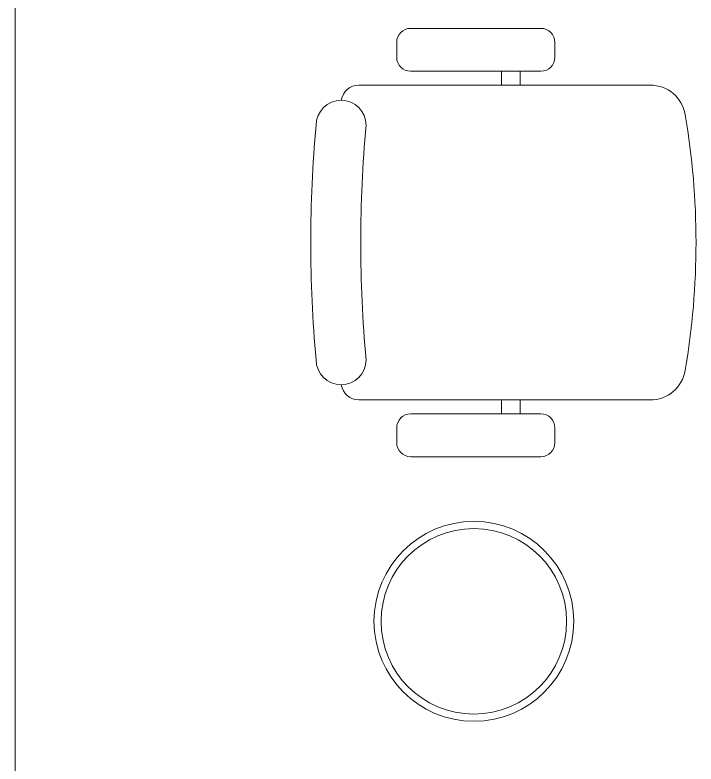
# Model space of a CAD drawing. Extents: x -234346 to 58427, y -132654 to -82394.
# Drawn here: x -33352 to -32398, y -107616 to -106566 of the extents above; entities that cross this region are included whole.
import ezdxf

# ---------------------------------------------------------------- set-up
doc = ezdxf.new("R2010")
doc.units = 0
doc.header["$LTSCALE"] = 8
doc.layers.get('0').update_dxf_attribs({"color": 9, "lineweight": 5})
for name, color, linetype, lineweight in [('72_EGR_EQP_TAG', 9, 'Continuous', 5), ('LOADING', 9, 'Continuous', 5), ('NEW Wall', 9, 'Continuous', 5), ('Walls', 9, 'Continuous', 5)]:
    doc.layers.add(name, color=color, linetype=linetype, lineweight=lineweight)

# ---------------------------------------------------------------- blocks, each defined once
blk = doc.blocks.new('*X17')
for p, q in [((5, 3), (5, 3)), ((5, 3), (5, 3)), ((5, 3), (5, 3)), ((5, 3), (5, 3)), ((5, 3), (5, 3)), ((5, 3), (5, 3)), ((5, 3), (5, 3)), ((5, 3), (5, 3)), ((5, 3), (5, 3)), ((5, 3), (5, 3)), ((5, 3), (5, 3)), ((5, 3), (5, 3)), ((5, 3), (5, 3)), ((5, 3), (5, 3)), ((5, 3), (5, 3)), ((5, 3), (5, 3)), ((5, 3), (5, 3)), ((5, 3), (5, 3)), ((5, 3), (5, 3)), ((5, 3), (5, 3)), ((5, 3), (5, 3)), ((5, 3), (5, 3)), ((5, 3), (5, 3)), ((5, 3), (5, 3)), ((5, 3), (5, 3)), ((5, 3), (5, 3)), ((5, 3), (5, 3)), ((5, 3), (5, 3)), ((5, 3), (5, 3)), ((5, 3), (5, 3)), ((5, 3), (5, 3)), ((5, 3), (5, 3)), ((5, 3), (5, 3)), ((5, 3), (5, 3)), ((5, 3), (5, 3)), ((5, 3), (5, 3)), ((5, 3), (5, 3)), ((5, 3), (5, 3)), ((5, 3), (5, 3)), ((5, 3), (5, 3)), ((5, 3), (5, 3)), ((5, 3), (5, 3)), ((5, 3), (5, 3)), ((5, 3), (5, 3)), ((5, 3), (5, 3)), ((5, 3), (5, 3)), ((5, 3), (5, 3)), ((5, 3), (5, 3)), ((5, 3), (5, 3)), ((5, 3), (5, 3)), ((5, 3), (5, 3)), ((5, 3), (5, 3)), ((5, 3), (5, 3)), ((5, 3), (5, 3)), ((5, 3), (5, 3)), ((5, 3), (5, 3)), ((5, 3), (5, 3)), ((5, 3), (5, 3)), ((5, 3), (5, 3)), ((5, 3), (5, 3)), ((5, 3), (5, 3)), ((5, 3), (5, 3)), ((5, 3), (5, 3)), ((5, 3), (5, 3)), ((5, 3), (5, 3)), ((5, 3), (5, 3)), ((6, 3), (5, 3)), ((5, 3), (5, 3)), ((6, 3), (5, 3)), ((5, 3), (5, 3)), ((6, 3), (5, 3)), ((5, 3), (5, 3)), ((6, 3), (5, 3)), ((5, 3), (5, 3)), ((5, 3), (5, 3)), ((5, 3), (5, 3)), ((5, 3), (5, 3)), ((5, 3), (5, 3)), ((5, 3), (5, 3)), ((5, 3), (5, 3)), ((5, 3), (5, 3)), ((5, 3), (5, 3)), ((5, 3), (5, 3)), ((5, 3), (5, 3)), ((5, 3), (5, 3)), ((5, 3), (5, 3)), ((5, 3), (5, 3)), ((5, 3), (5, 3)), ((5, 3), (5, 3)), ((5, 3), (5, 3)), ((5, 3), (5, 3)), ((5, 3), (5, 3)), ((5, 3), (5, 3)), ((5, 3), (5, 3)), ((5, 3), (5, 3)), ((5, 3), (5, 3)), ((6, 3), (6, 3)), ((6, 3), (6, 3)), ((6, 3), (6, 3)), ((6, 3), (6, 3)), ((6, 3), (6, 3)), ((6, 3), (6, 3)), ((6, 3), (6, 3)), ((6, 3), (6, 3)), ((6, 3), (6, 3)), ((6, 3), (6, 3)), ((6, 3), (6, 3)), ((6, 3), (6, 3)), ((6, 3), (6, 3)), ((6, 3), (6, 3)), ((6, 3), (6, 3)), ((6, 3), (6, 3)), ((6, 3), (6, 3)), ((6, 3), (6, 3)), ((6, 3), (6, 3)), ((6, 3), (6, 3)), ((6, 3), (6, 3)), ((6, 3), (6, 3)), ((6, 3), (6, 3)), ((6, 3), (6, 3)), ((6, 3), (6, 3)), ((6, 3), (6, 3)), ((6, 3), (6, 3)), ((6, 3), (6, 3)), ((6, 3), (6, 3)), ((6, 3), (6, 3)), ((6, 3), (6, 3)), ((6, 3), (6, 3)), ((6, 3), (6, 3)), ((6, 3), (6, 3)), ((6, 3), (6, 3)), ((6, 3), (6, 3)), ((6, 3), (6, 3)), ((6, 3), (6, 3)), ((6, 3), (6, 3)), ((6, 3), (6, 3)), ((6, 3), (6, 3)), ((6, 3), (6, 3)), ((6, 3), (6, 3)), ((6, 3), (6, 3)), ((6, 3), (6, 3)), ((6, 3), (6, 3)), ((6, 3), (6, 3)), ((6, 3), (6, 3)), ((6, 3), (6, 3)), ((6, 3), (6, 3)), ((6, 3), (6, 3)), ((6, 3), (6, 3)), ((6, 3), (6, 3)), ((6, 3), (6, 3)), ((6, 3), (6, 3)), ((6, 3), (6, 3)), ((6, 3), (6, 3)), ((6, 3), (6, 3)), ((6, 3), (6, 3)), ((6, 3), (6, 3)), ((6, 3), (6, 3)), ((6, 3), (6, 3)), ((6, 3), (6, 3)), ((6, 3), (6, 3)), ((6, 3), (6, 3)), ((6, 3), (6, 3)), ((6, 3), (6, 3)), ((6, 3), (6, 3)), ((6, 3), (6, 3)), ((6, 3), (6, 3)), ((6, 3), (6, 3)), ((6, 3), (6, 3)), ((6, 3), (6, 3)), ((6, 3), (6, 3)), ((6, 3), (6, 3)), ((6, 3), (6, 3)), ((6, 3), (6, 3)), ((6, 3), (6, 3)), ((6, 3), (6, 3)), ((6, 3), (6, 3)), ((6, 3), (6, 3)), ((6, 3), (6, 3)), ((6, 3), (6, 3)), ((6, 3), (6, 3)), ((6, 3), (6, 3)), ((6, 3), (6, 3)), ((6, 3), (6, 3)), ((6, 3), (6, 3)), ((6, 3), (6, 3)), ((6, 3), (6, 3)), ((6, 3), (6, 3)), ((6, 3), (6, 3)), ((6, 3), (6, 3)), ((6, 3), (6, 3)), ((6, 3), (6, 3)), ((6, 3), (6, 3)), ((6, 3), (6, 3)), ((6, 3), (6, 3)), ((6, 3), (6, 3)), ((6, 3), (6, 3)), ((6, 3), (6, 3)), ((6, 3), (6, 3)), ((6, 3), (6, 3)), ((6, 3), (6, 3)), ((6, 3), (6, 3)), ((6, 3), (6, 3)), ((6, 3), (6, 3)), ((6, 3), (6, 3)), ((6, 3), (6, 3)), ((6, 3), (6, 3)), ((6, 3), (6, 3)), ((6, 3), (6, 3)), ((6, 3), (6, 3)), ((6, 3), (6, 3)), ((6, 3), (6, 3)), ((6, 3), (6, 3)), ((6, 3), (6, 3)), ((6, 3), (6, 3)), ((6, 3), (6, 3)), ((6, 3), (6, 3)), ((6, 3), (6, 3)), ((6, 3), (6, 3)), ((6, 3), (6, 3)), ((6, 3), (6, 3)), ((6, 3), (6, 3)), ((6, 3), (6, 3)), ((6, 3), (6, 3)), ((6, 3), (6, 3)), ((6, 3), (6, 3)), ((6, 3), (6, 3)), ((6, 3), (6, 3)), ((6, 3), (6, 3)), ((6, 3), (6, 3)), ((6, 3), (6, 3)), ((6, 3), (6, 3)), ((6, 3), (6, 3)), ((6, 3), (6, 3)), ((6, 3), (6, 3)), ((6, 3), (6, 3)), ((6, 3), (6, 3)), ((6, 3), (6, 3)), ((6, 3), (6, 3)), ((6, 3), (6, 3)), ((6, 3), (6, 3)), ((6, 3), (6, 3)), ((6, 3), (6, 3)), ((6, 3), (6, 3)), ((6, 3), (6, 3)), ((6, 3), (6, 3)), ((6, 3), (6, 3)), ((6, 3), (6, 3)), ((6, 3), (6, 3)), ((6, 3), (6, 3)), ((6, 3), (6, 3)), ((6, 3), (6, 3)), ((6, 3), (6, 3)), ((6, 3), (6, 3)), ((6, 3), (6, 3)), ((6, 3), (6, 3)), ((6, 3), (6, 3)), ((6, 3), (6, 3)), ((6, 3), (6, 3)), ((6, 3), (6, 3)), ((6, 3), (6, 3)), ((6, 3), (6, 3)), ((6, 3), (6, 3)), ((6, 3), (6, 3)), ((6, 3), (6, 3)), ((6, 3), (6, 3)), ((6, 3), (6, 3)), ((6, 3), (6, 3)), ((6, 3), (6, 3)), ((6, 3), (6, 3)), ((6, 3), (6, 3)), ((6, 3), (6, 3)), ((6, 3), (6, 3)), ((6, 3), (6, 3)), ((6, 3), (6, 3)), ((6, 3), (6, 3)), ((6, 3), (6, 3)), ((6, 3), (6, 3)), ((6, 3), (6, 3)), ((6, 3), (6, 3)), ((6, 3), (6, 3)), ((6, 3), (6, 3)), ((6, 3), (6, 3)), ((6, 3), (6, 3)), ((6, 3), (6, 3)), ((6, 3), (6, 3)), ((6, 3), (6, 3)), ((6, 3), (6, 3)), ((6, 3), (6, 3)), ((6, 3), (6, 3)), ((6, 3), (6, 3)), ((6, 3), (6, 3)), ((6, 3), (6, 3)), ((6, 3), (6, 3)), ((6, 3), (6, 3)), ((6, 3), (6, 3)), ((6, 3), (6, 3)), ((6, 3), (6, 3)), ((6, 3), (6, 3)), ((6, 3), (6, 3)), ((6, 3), (6, 3)), ((6, 3), (5, 3)), ((6, 3), (5, 3)), ((6, 3), (5, 3)), ((6, 3), (5, 3)), ((6, 3), (5, 3)), ((6, 3), (6, 3)), ((6, 3), (6, 3)), ((6, 3), (6, 3)), ((6, 3), (6, 3)), ((6, 3), (6, 3)), ((6, 3), (6, 3)), ((6, 3), (6, 3)), ((6, 3), (6, 3)), ((6, 3), (6, 3)), ((6, 3), (6, 3)), ((6, 3), (6, 3)), ((6, 3), (6, 3)), ((6, 3), (6, 3)), ((6, 3), (6, 3)), ((6, 3), (6, 3)), ((6, 3), (6, 3)), ((6, 3), (6, 3)), ((6, 3), (6, 3)), ((6, 3), (6, 3)), ((6, 3), (6, 3)), ((6, 3), (6, 3)), ((6, 3), (6, 3)), ((6, 3), (6, 3)), ((6, 3), (6, 3)), ((6, 3), (6, 3)), ((6, 3), (6, 3)), ((6, 3), (6, 3)), ((6, 3), (6, 3)), ((6, 3), (6, 3)), ((6, 3), (6, 3)), ((6, 3), (6, 3)), ((6, 3), (6, 3)), ((6, 3), (6, 3)), ((6, 3), (6, 3)), ((6, 3), (6, 3)), ((6, 3), (6, 3)), ((6, 3), (6, 3)), ((6, 3), (6, 3)), ((6, 3), (6, 3)), ((6, 3), (6, 3)), ((6, 3), (6, 3)), ((6, 3), (6, 3)), ((6, 3), (6, 3)), ((6, 3), (6, 3)), ((6, 3), (6, 3)), ((6, 3), (6, 3)), ((6, 3), (6, 3)), ((6, 3), (6, 3)), ((6, 3), (6, 3)), ((6, 3), (6, 3)), ((6, 3), (6, 3)), ((6, 3), (6, 3)), ((6, 3), (6, 3)), ((6, 3), (6, 3)), ((6, 3), (6, 3)), ((6, 3), (6, 3)), ((6, 3), (6, 3)), ((6, 3), (6, 3)), ((6, 3), (6, 3)), ((6, 3), (6, 3)), ((6, 3), (6, 3)), ((6, 3), (6, 3)), ((6, 3), (6, 3)), ((6, 3), (6, 3)), ((6, 3), (6, 3)), ((6, 3), (6, 3)), ((6, 3), (6, 3)), ((6, 3), (6, 3)), ((6, 3), (6, 3)), ((6, 3), (6, 3)), ((6, 3), (6, 3)), ((6, 3), (6, 3)), ((6, 3), (6, 3)), ((6, 3), (6, 3)), ((6, 3), (6, 3)), ((6, 3), (6, 3)), ((6, 3), (6, 3)), ((6, 3), (6, 3)), ((6, 3), (6, 3)), ((6, 3), (6, 3)), ((6, 3), (6, 3)), ((6, 3), (6, 3)), ((6, 3), (6, 3)), ((6, 3), (6, 3)), ((6, 3), (6, 3)), ((6, 3), (6, 3)), ((6, 3), (6, 3)), ((6, 3), (6, 3)), ((6, 3), (6, 3)), ((6, 3), (6, 3)), ((6, 3), (6, 3)), ((6, 3), (6, 3)), ((6, 3), (6, 3)), ((6, 3), (6, 3)), ((6, 3), (6, 3)), ((6, 3), (6, 3)), ((6, 3), (6, 3)), ((6, 3), (6, 3)), ((6, 3), (6, 3)), ((6, 3), (6, 3)), ((6, 3), (6, 3)), ((6, 3), (6, 3)), ((6, 3), (6, 3)), ((6, 3), (6, 3)), ((6, 3), (6, 3)), ((6, 3), (6, 3)), ((6, 3), (6, 3)), ((6, 3), (6, 3)), ((6, 3), (6, 3)), ((6, 3), (6, 3)), ((6, 3), (6, 3)), ((6, 3), (6, 3)), ((6, 3), (6, 3)), ((6, 3), (6, 3)), ((6, 3), (6, 3)), ((6, 3), (6, 3)), ((6, 3), (6, 3)), ((6, 3), (6, 3)), ((6, 3), (6, 3)), ((6, 3), (6, 3)), ((6, 3), (6, 3)), ((6, 3), (6, 3)), ((6, 3), (6, 3)), ((6, 3), (6, 3)), ((6, 3), (6, 3)), ((6, 3), (6, 3)), ((6, 3), (6, 3)), ((6, 3), (6, 3)), ((6, 3), (6, 3)), ((6, 3), (6, 3)), ((6, 3), (6, 3)), ((6, 3), (6, 3)), ((6, 3), (6, 3)), ((6, 3), (6, 3)), ((6, 3), (6, 3)), ((6, 3), (6, 3)), ((6, 3), (6, 3)), ((6, 3), (6, 3)), ((6, 3), (6, 3)), ((6, 3), (6, 3)), ((6, 3), (6, 3)), ((6, 3), (6, 3)), ((6, 3), (6, 3)), ((6, 3), (6, 3)), ((6, 3), (6, 3)), ((6, 3), (6, 3)), ((6, 3), (6, 3)), ((6, 3), (6, 3)), ((6, 3), (6, 3)), ((6, 3), (6, 3)), ((6, 3), (6, 3)), ((6, 3), (6, 3)), ((6, 3), (6, 3)), ((6, 3), (6, 3)), ((6, 3), (6, 3)), ((6, 3), (6, 3)), ((6, 3), (6, 3)), ((6, 3), (6, 3)), ((6, 3), (6, 3)), ((6, 3), (6, 3)), ((6, 3), (6, 3)), ((6, 3), (6, 3)), ((6, 3), (6, 3)), ((6, 3), (6, 3)), ((6, 3), (6, 3)), ((6, 3), (6, 3)), ((6, 3), (6, 3)), ((6, 3), (6, 3)), ((6, 3), (6, 3)), ((6, 3), (6, 3)), ((6, 3), (6, 3)), ((6, 3), (6, 3)), ((6, 3), (6, 3)), ((6, 3), (6, 3)), ((6, 3), (6, 3)), ((6, 3), (6, 3)), ((6, 3), (6, 3)), ((6, 3), (6, 3)), ((6, 3), (6, 3)), ((6, 3), (6, 3)), ((6, 3), (6, 3)), ((6, 3), (6, 3)), ((6, 3), (6, 3)), ((6, 3), (6, 3)), ((6, 3), (6, 3)), ((6, 3), (6, 3)), ((6, 3), (6, 3)), ((6, 3), (6, 3)), ((6, 3), (6, 3)), ((6, 3), (6, 3)), ((6, 3), (6, 3)), ((6, 3), (6, 3)), ((6, 3), (6, 3)), ((6, 3), (6, 3)), ((6, 3), (6, 3)), ((6, 3), (6, 3)), ((6, 3), (6, 3)), ((6, 3), (6, 3)), ((6, 3), (6, 3)), ((6, 3), (6, 3)), ((6, 3), (6, 3)), ((6, 3), (6, 3)), ((6, 3), (6, 3)), ((6, 3), (6, 3)), ((6, 3), (6, 3)), ((6, 3), (6, 3)), ((6, 3), (6, 3)), ((6, 3), (6, 3)), ((6, 3), (6, 3)), ((6, 3), (6, 3)), ((6, 3), (6, 3)), ((6, 3), (6, 3)), ((6, 3), (6, 3)), ((6, 3), (6, 3)), ((6, 3), (6, 3)), ((6, 3), (6, 3)), ((6, 3), (6, 3)), ((6, 3), (6, 3)), ((6, 3), (6, 3)), ((6, 3), (6, 3)), ((6, 3), (6, 3)), ((6, 3), (6, 3)), ((6, 3), (6, 3)), ((6, 3), (6, 3)), ((6, 3), (6, 3)), ((6, 3), (6, 3)), ((6, 3), (6, 3)), ((6, 3), (6, 3)), ((6, 3), (6, 3)), ((6, 3), (6, 3)), ((6, 3), (6, 3)), ((6, 3), (6, 3)), ((6, 3), (6, 3)), ((6, 3), (6, 3)), ((6, 3), (6, 3)), ((6, 3), (6, 3)), ((6, 3), (6, 3)), ((6, 3), (6, 3)), ((6, 3), (6, 3)), ((6, 3), (6, 3)), ((6, 3), (6, 3)), ((6, 3), (6, 3)), ((6, 3), (6, 3)), ((6, 3), (6, 3)), ((6, 3), (6, 3)), ((6, 3), (6, 3)), ((6, 3), (6, 3)), ((6, 3), (6, 3)), ((6, 3), (6, 3)), ((6, 3), (6, 3)), ((6, 3), (6, 3)), ((6, 3), (6, 3)), ((6, 3), (6, 3)), ((6, 3), (6, 3)), ((6, 3), (6, 3)), ((6, 3), (6, 3)), ((6, 3), (6, 3)), ((6, 3), (6, 3)), ((6, 3), (6, 3)), ((6, 3), (6, 3)), ((6, 3), (6, 3)), ((6, 3), (6, 3)), ((6, 3), (6, 3)), ((6, 3), (6, 3)), ((6, 3), (6, 3)), ((6, 3), (6, 3)), ((6, 3), (6, 3)), ((6, 3), (6, 3)), ((6, 3), (6, 3)), ((6, 3), (6, 3)), ((6, 3), (6, 3)), ((6, 3), (6, 3)), ((6, 3), (6, 3)), ((6, 3), (6, 3)), ((6, 3), (6, 3)), ((6, 3), (6, 3)), ((6, 3), (6, 3)), ((6, 3), (6, 3)), ((6, 3), (6, 3)), ((6, 3), (6, 3)), ((6, 3), (6, 3)), ((6, 3), (6, 3)), ((6, 3), (6, 3)), ((6, 3), (6, 3)), ((6, 3), (6, 3)), ((6, 3), (6, 3)), ((6, 3), (6, 3)), ((6, 3), (6, 3)), ((6, 3), (6, 3)), ((6, 3), (6, 3)), ((6, 3), (6, 3)), ((6, 3), (6, 3)), ((6, 3), (6, 3)), ((6, 3), (6, 3)), ((6, 3), (6, 3)), ((6, 3), (6, 3)), ((6, 3), (6, 3)), ((6, 3), (6, 3)), ((6, 3), (6, 3)), ((6, 3), (6, 3)), ((6, 3), (6, 3)), ((6, 3), (6, 3)), ((6, 3), (6, 3)), ((6, 3), (6, 3)), ((6, 3), (6, 3)), ((6, 3), (6, 3)), ((6, 3), (6, 3)), ((6, 3), (6, 3)), ((6, 3), (6, 3)), ((6, 3), (6, 3)), ((6, 3), (6, 3)), ((6, 3), (6, 3)), ((6, 3), (6, 3)), ((6, 3), (6, 3)), ((6, 3), (6, 3)), ((6, 3), (6, 3)), ((6, 3), (6, 3))]:
    blk.add_line(p, q)
blk = doc.blocks.new('*X18')
for p, q in [((13, 1), (13, 1)), ((13, 1), (13, 1)), ((13, 1), (13, 1)), ((13, 1), (13, 1)), ((13, 1), (13, 1)), ((13, 1), (13, 1)), ((13, 1), (13, 1)), ((13, 1), (13, 1)), ((13, 1), (13, 1)), ((13, 1), (13, 1)), ((13, 1), (13, 1)), ((13, 1), (13, 1)), ((13, 1), (13, 1)), ((13, 1), (13, 1)), ((13, 1), (13, 1)), ((13, 1), (14, 1)), ((13, 1), (14, 1)), ((13, 1), (14, 1)), ((13, 1), (13, 1)), ((13, 1), (13, 1)), ((13, 1), (13, 1)), ((13, 1), (13, 1)), ((13, 1), (13, 1)), ((13, 1), (13, 1)), ((13, 1), (13, 1)), ((13, 1), (13, 1)), ((13, 1), (13, 1)), ((13, 1), (13, 1)), ((13, 1), (13, 1)), ((13, 1), (13, 1)), ((13, 1), (13, 1)), ((13, 1), (13, 1)), ((13, 1), (13, 1)), ((13, 1), (13, 1)), ((13, 1), (13, 1)), ((13, 1), (13, 1)), ((13, 1), (13, 1)), ((13, 1), (13, 1)), ((13, 1), (13, 1)), ((13, 1), (13, 1)), ((13, 1), (13, 1)), ((13, 1), (13, 1)), ((13, 1), (13, 1)), ((13, 1), (13, 1)), ((13, 1), (13, 1)), ((13, 1), (13, 1)), ((13, 1), (13, 1)), ((13, 1), (13, 1)), ((13, 1), (13, 1)), ((13, 1), (13, 1)), ((13, 1), (13, 1)), ((13, 1), (13, 1)), ((13, 1), (13, 1)), ((13, 1), (13, 1)), ((13, 1), (13, 1)), ((13, 1), (13, 1)), ((13, 1), (13, 1)), ((13, 1), (13, 1)), ((13, 1), (13, 1)), ((13, 1), (13, 1)), ((13, 1), (13, 1)), ((13, 1), (13, 1)), ((13, 1), (13, 1)), ((13, 1), (13, 1)), ((13, 1), (13, 1)), ((13, 1), (13, 1)), ((13, 1), (13, 1)), ((13, 1), (13, 1)), ((13, 1), (13, 1)), ((13, 1), (13, 1)), ((13, 1), (13, 1)), ((13, 1), (13, 1)), ((13, 1), (13, 1)), ((13, 1), (13, 1)), ((13, 1), (13, 1)), ((13, 1), (13, 1)), ((13, 1), (13, 1)), ((13, 1), (13, 1)), ((13, 1), (13, 1)), ((13, 1), (13, 1)), ((13, 1), (13, 1)), ((13, 1), (13, 1)), ((13, 1), (13, 1)), ((13, 1), (13, 1)), ((13, 1), (13, 1)), ((13, 1), (13, 1)), ((13, 1), (13, 1)), ((13, 1), (13, 1)), ((13, 1), (13, 1)), ((13, 1), (13, 1)), ((13, 1), (13, 1)), ((13, 1), (13, 1)), ((13, 1), (13, 1)), ((13, 1), (13, 1)), ((13, 1), (13, 1)), ((13, 1), (13, 1)), ((13, 1), (13, 1)), ((13, 1), (13, 1)), ((13, 1), (13, 1)), ((13, 1), (13, 1)), ((13, 1), (13, 1)), ((13, 1), (13, 1)), ((13, 1), (13, 1)), ((13, 1), (13, 1)), ((13, 1), (13, 1)), ((13, 1), (13, 1)), ((13, 1), (13, 1)), ((13, 1), (13, 1)), ((13, 1), (13, 1)), ((13, 1), (13, 1)), ((13, 1), (13, 1)), ((13, 1), (13, 1)), ((13, 1), (13, 1)), ((13, 1), (13, 1)), ((13, 1), (13, 1)), ((13, 1), (13, 1)), ((13, 1), (13, 1)), ((13, 1), (13, 1)), ((13, 1), (13, 1)), ((13, 1), (13, 1)), ((13, 1), (13, 1)), ((13, 1), (13, 1)), ((13, 1), (13, 1)), ((13, 1), (14, 1)), ((13, 0), (13, 0)), ((13, 0), (13, 0)), ((13, 0), (13, 0)), ((13, 0), (13, 0)), ((13, 0), (13, 0)), ((13, 0), (13, 0)), ((13, 0), (13, 0)), ((13, 0), (13, 0)), ((13, 0), (13, 0)), ((13, 0), (13, 0)), ((13, 0), (13, 0)), ((13, 0), (13, 0)), ((13, 0), (13, 0)), ((13, 0), (13, 0)), ((13, 0), (13, 0)), ((13, 0), (13, 0)), ((13, 0), (13, 0)), ((13, 0), (13, 0)), ((13, 0), (13, 0)), ((13, 0), (13, 0)), ((13, 0), (13, 0)), ((13, 0), (13, 0)), ((13, 0), (13, 0)), ((13, 0), (13, 0)), ((13, 0), (13, 0)), ((13, 0), (13, 0)), ((13, 0), (13, 0)), ((13, 0), (13, 0)), ((13, 0), (13, 0)), ((13, 0), (13, 0)), ((13, 0), (13, 0)), ((13, 0), (13, 0)), ((13, 0), (13, 0)), ((13, 0), (13, 0)), ((13, 0), (13, 0)), ((13, 0), (13, 0)), ((13, 0), (13, 0)), ((13, 0), (13, 0)), ((13, 0), (13, 0)), ((13, 0), (13, 0)), ((13, 0), (13, 0)), ((13, 0), (13, 0)), ((13, 0), (13, 0)), ((13, 0), (13, 0)), ((13, 0), (13, 0)), ((13, 0), (13, 0)), ((13, 0), (13, 0)), ((13, 0), (13, 0)), ((13, 0), (14, 0)), ((13, 0), (14, 0)), ((13, 0), (13, 0)), ((13, 0), (14, 0)), ((14, 1), (14, 1)), ((14, 1), (14, 1)), ((14, 1), (14, 1)), ((14, 1), (14, 1)), ((14, 1), (14, 1)), ((14, 1), (14, 1)), ((14, 1), (14, 1)), ((14, 1), (14, 1)), ((14, 1), (14, 1)), ((14, 1), (14, 1)), ((14, 1), (14, 1)), ((14, 1), (14, 1)), ((14, 1), (14, 1)), ((14, 1), (14, 1)), ((14, 1), (14, 1)), ((14, 1), (14, 1)), ((14, 1), (14, 1)), ((14, 1), (14, 1)), ((14, 1), (14, 1)), ((14, 1), (14, 1)), ((14, 1), (14, 1)), ((14, 1), (14, 1)), ((14, 1), (14, 1)), ((14, 1), (14, 1)), ((14, 1), (14, 1)), ((14, 1), (14, 1)), ((14, 1), (14, 1)), ((14, 1), (14, 1)), ((14, 1), (14, 1)), ((14, 1), (14, 1)), ((14, 1), (14, 1)), ((14, 1), (14, 1)), ((14, 1), (14, 1)), ((14, 1), (14, 1)), ((14, 1), (14, 1)), ((14, 1), (14, 1)), ((14, 1), (14, 1)), ((14, 1), (14, 1)), ((14, 1), (14, 1)), ((14, 1), (14, 1)), ((14, 1), (14, 1)), ((14, 1), (14, 1)), ((14, 1), (14, 1)), ((14, 1), (14, 1)), ((14, 1), (14, 1)), ((14, 1), (14, 1)), ((14, 1), (14, 1)), ((14, 1), (14, 1)), ((14, 1), (14, 1)), ((14, 1), (14, 1)), ((14, 1), (14, 1)), ((14, 1), (14, 1)), ((14, 1), (14, 1)), ((14, 1), (14, 1)), ((14, 1), (14, 1)), ((14, 1), (14, 1)), ((14, 1), (14, 1)), ((14, 1), (14, 1)), ((14, 1), (14, 1)), ((14, 1), (14, 1)), ((14, 1), (14, 1)), ((14, 1), (14, 1)), ((14, 1), (14, 1)), ((14, 1), (14, 1)), ((14, 1), (14, 1)), ((14, 1), (14, 1)), ((14, 1), (14, 1)), ((14, 1), (14, 1)), ((14, 1), (14, 1)), ((14, 1), (14, 1)), ((14, 1), (14, 1)), ((14, 1), (14, 1)), ((14, 1), (14, 1)), ((14, 1), (14, 1)), ((14, 1), (14, 1)), ((14, 1), (14, 1)), ((14, 1), (14, 1)), ((14, 1), (14, 1)), ((14, 1), (14, 1)), ((14, 1), (14, 1)), ((14, 1), (14, 1)), ((14, 1), (14, 1)), ((14, 1), (14, 1)), ((14, 1), (14, 1)), ((14, 1), (14, 1)), ((14, 1), (14, 1)), ((14, 1), (14, 1)), ((14, 1), (14, 1)), ((14, 1), (14, 1)), ((14, 1), (14, 1)), ((14, 1), (14, 1)), ((14, 1), (14, 1)), ((14, 1), (14, 1)), ((14, 1), (14, 1)), ((14, 0), (14, 0)), ((14, 0), (14, 0)), ((14, 0), (14, 0)), ((14, 0), (14, 0)), ((14, 0), (14, 0)), ((14, 0), (14, 0)), ((14, 0), (14, 0)), ((14, 0), (14, 0)), ((14, 0), (14, 0)), ((14, 0), (14, 0)), ((14, 0), (14, 0)), ((14, 0), (14, 0)), ((14, 0), (14, 0)), ((14, 0), (14, 0)), ((14, 0), (14, 0)), ((14, 0), (14, 0)), ((14, 0), (14, 0)), ((14, 0), (14, 0)), ((14, 0), (14, 0)), ((14, 0), (14, 0)), ((14, 0), (14, 0)), ((14, 0), (14, 0)), ((14, 0), (14, 0)), ((14, 0), (14, 0)), ((14, 0), (14, 0)), ((14, 0), (14, 0)), ((14, 0), (14, 0)), ((14, 0), (14, 0)), ((14, 0), (14, 0)), ((14, 0), (14, 0)), ((14, 0), (14, 0)), ((14, 0), (14, 0)), ((14, 0), (14, 0)), ((14, 0), (14, 0)), ((14, 0), (14, 0)), ((14, 0), (14, 0)), ((14, 0), (14, 0)), ((14, 0), (14, 0)), ((14, 0), (14, 0)), ((14, 0), (14, 0)), ((14, 0), (14, 0)), ((14, 0), (14, 0)), ((14, 0), (14, 0)), ((14, 0), (14, 0)), ((14, 0), (14, 0)), ((14, 0), (14, 0)), ((14, 0), (14, 0)), ((14, 0), (14, 0)), ((13, 0), (13, 0)), ((13, 0), (14, 0)), ((13, 0), (13, 0)), ((13, 0), (14, 0)), ((13, 0), (13, 0)), ((13, 0), (14, 0)), ((13, 0), (13, 0)), ((13, 0), (13, 0)), ((13, 0), (13, 0)), ((13, 0), (13, 0)), ((13, 0), (14, 0)), ((13, 0), (13, 0)), ((13, 0), (14, 0)), ((13, 0), (13, 0)), ((13, 0), (14, 0)), ((13, 0), (13, 0)), ((13, 0), (14, 0)), ((13, 0), (13, 0)), ((13, 0), (14, 0)), ((13, 0), (13, 0)), ((13, 0), (14, 0)), ((13, 0), (13, 0)), ((13, 0), (14, 0)), ((13, 0), (13, 0)), ((13, 0), (13, 0)), ((13, 0), (13, 0)), ((13, 0), (14, 0)), ((13, 0), (13, 0)), ((13, 0), (14, 0)), ((13, 0), (13, 0)), ((13, 0), (14, 0)), ((13, 0), (13, 0)), ((13, 0), (14, 0)), ((13, 0), (13, 0)), ((13, 0), (13, 0)), ((13, 0), (13, 0)), ((13, 0), (13, 0)), ((13, 0), (13, 0)), ((13, 0), (13, 0)), ((13, 0), (13, 0)), ((13, 0), (13, 0)), ((13, 0), (13, 0)), ((13, 0), (13, 0)), ((13, 0), (13, 0)), ((13, 0), (13, 0)), ((13, 0), (13, 0)), ((13, 0), (13, 0)), ((13, 0), (13, 0)), ((13, 0), (13, 0)), ((13, 0), (13, 0)), ((13, 0), (13, 0)), ((13, 0), (13, 0)), ((13, 0), (13, 0)), ((13, 0), (13, 0)), ((13, 0), (13, 0)), ((13, 0), (13, 0)), ((13, 0), (13, 0)), ((13, 0), (13, 0)), ((13, 0), (13, 0)), ((13, 0), (13, 0)), ((13, 0), (13, 0)), ((13, 0), (13, 0)), ((13, 0), (13, 0)), ((13, 0), (13, 0)), ((13, -1), (13, -1)), ((13, -1), (13, -1)), ((13, -1), (13, -1)), ((13, -1), (13, -1)), ((13, -1), (13, -1)), ((13, -1), (14, -1)), ((13, -1), (13, -1)), ((14, 0), (14, 0)), ((14, 0), (14, 0)), ((14, 0), (14, 0)), ((14, 0), (14, 0)), ((14, 0), (14, 0)), ((14, 0), (14, 0)), ((14, 0), (14, 0)), ((14, 0), (14, 0)), ((14, 0), (14, 0)), ((14, 0), (14, 0)), ((14, 0), (14, 0)), ((14, 0), (14, 0)), ((14, 0), (14, 0)), ((14, 0), (14, 0)), ((14, 0), (14, 0)), ((13, 0), (14, 0)), ((14, 0), (14, 0)), ((14, 0), (14, 0)), ((14, 0), (14, 0)), ((14, 0), (14, 0)), ((14, 0), (14, 0)), ((14, 0), (14, 0)), ((14, 0), (14, 0)), ((14, 0), (14, 0)), ((14, 0), (14, 0)), ((14, 0), (14, 0)), ((14, 0), (14, 0)), ((14, 0), (14, 0)), ((14, 0), (14, 0)), ((14, 0), (14, 0)), ((14, 0), (14, 0)), ((14, 0), (14, 0)), ((14, 0), (14, 0)), ((14, 0), (14, 0)), ((14, 0), (14, 0)), ((14, 0), (14, 0)), ((14, 0), (14, 0)), ((14, 0), (14, 0)), ((14, 0), (14, 0)), ((14, 0), (14, 0)), ((14, 0), (14, 0)), ((14, 0), (14, 0)), ((14, 0), (14, 0)), ((14, 0), (14, 0)), ((14, 0), (14, 0)), ((14, 0), (14, 0)), ((14, 0), (14, 0)), ((14, 0), (14, 0)), ((14, 0), (14, 0)), ((14, 0), (14, 0)), ((14, -1), (14, -1)), ((14, -1), (14, -1)), ((14, -1), (14, -1)), ((14, -1), (14, -1)), ((14, -1), (14, -1))]:
    blk.add_line(p, q)
blk = doc.blocks.new('GF21018-P')
for p, q in [((-0.2207, 0.4756), (-0.2207, 0.0675)), ((0.2205, 0.4756), (0.2205, 0.0675)), ((-0.2806, 0.3422), (-0.2598, 0.3422)), ((0.2596, 0.3422), (0.2804, 0.3422)), ((-0.3002, 0.3226), (-0.3002, 0.14)), ((-0.2402, 0.3226), (-0.2402, 0.14)), ((0.24, 0.3226), (0.24, 0.14)), ((0.3, 0.3226), (0.3, 0.14)), ((-0.2402, 0.2937), (-0.2207, 0.2937)), ((0.2205, 0.2937), (0.24, 0.2937)), ((-0.2402, 0.2671), (-0.2207, 0.2671)), ((0.2205, 0.2671), (0.24, 0.2671)), ((-0.2806, 0.1204), (-0.2598, 0.1204)), ((0.2596, 0.1204), (0.2804, 0.1204))]:
    blk.add_line(p, q)
for points in [[(0.24, 0.2937), (0.24, 0.2937), (0.24, 0.2937), (0.24, 0.2937), (0.24, 0.2937), (0.24, 0.2937), (0.24, 0.2937), (0.24, 0.2937), (0.24, 0.2937), (0.24, 0.2937), (0.24, 0.2937), (0.24, 0.2937), (0.24, 0.2937), (0.24, 0.2937), (0.24, 0.2937), (0.24, 0.2937), (0.24, 0.2937), (0.24, 0.2937), (0.24, 0.2937), (0.24, 0.2937), (0.24, 0.2937), (0.24, 0.2937), (0.24, 0.2937), (0.24, 0.2937), (0.24, 0.2937), (0.24, 0.2937), (0.24, 0.2937), (0.24, 0.2937), (0.24, 0.2937), (0.24, 0.2937), (0.24, 0.2937), (0.24, 0.2937), (0.24, 0.2937), (0.24, 0.2937), (0.24, 0.2937), (0.24, 0.2937), (0.24, 0.2937), (0.24, 0.2937), (0.24, 0.2937), (0.24, 0.2937), (0.24, 0.2937), (0.24, 0.2937), (0.24, 0.2937), (0.24, 0.2937), (0.24, 0.2937), (0.24, 0.2937), (0.24, 0.2937), (0.24, 0.2937), (0.24, 0.2937), (0.24, 0.2937), (0.24, 0.2937), (0.24, 0.2937), (0.24, 0.2937), (0.24, 0.2937), (0.24, 0.2937), (0.24, 0.2937), (0.24, 0.2937), (0.24, 0.2937), (0.24, 0.2937), (0.24, 0.2937), (0.24, 0.2937), (0.24, 0.2937), (0.24, 0.2937), (0.24, 0.2937), (0.24, 0.2937), (0.24, 0.2937), (0.24, 0.2937), (0.24, 0.2937), (0.24, 0.2937), (0.24, 0.2937), (0.24, 0.2937), (0.24, 0.2937), (0.24, 0.2937), (0.24, 0.2937), (0.24, 0.2937), (0.24, 0.2937), (0.24, 0.2937), (0.24, 0.2937), (0.24, 0.2937), (0.24, 0.2937), (0.24, 0.2937), (0.24, 0.2937), (0.24, 0.2937), (0.24, 0.2937), (0.24, 0.2937), (0.24, 0.2937), (0.24, 0.2937), (0.24, 0.2937), (0.24, 0.2937), (0.24, 0.2937), (0.24, 0.2937), (0.24, 0.2937), (0.24, 0.2937), (0.24, 0.2937), (0.24, 0.2937), (0.24, 0.2937), (0.24, 0.2937), (0.24, 0.2937), (0.24, 0.2937), (0.24, 0.2937), (0.24, 0.2937), (0.24, 0.2937), (0.24, 0.2937), (0.24, 0.2937), (0.24, 0.2937), (0.24, 0.2937), (0.24, 0.2937), (0.24, 0.2937), (0.24, 0.2937), (0.24, 0.2937), (0.24, 0.2937), (0.24, 0.2937), (0.24, 0.2937), (0.24, 0.2937), (0.24, 0.2937), (0.24, 0.2937), (0.24, 0.2937), (0.24, 0.2937), (0.24, 0.2937), (0.24, 0.2937), (0.24, 0.2937), (0.24, 0.2937), (0.24, 0.2937), (0.24, 0.2937), (0.24, 0.2937), (0.24, 0.2937), (0.24, 0.2937), (0.24, 0.2937), (0.24, 0.2937), (0.24, 0.2937), (0.24, 0.2937), (0.24, 0.2937), (0.24, 0.2937), (0.24, 0.2937), (0.24, 0.2937), (0.24, 0.2937), (0.24, 0.2937), (0.24, 0.2937), (0.24, 0.2937), (0.24, 0.2937), (0.24, 0.2937), (0.24, 0.2937), (0.24, 0.2937), (0.24, 0.2937), (0.24, 0.2937), (0.24, 0.2937), (0.24, 0.2937), (0.24, 0.2937), (0.24, 0.2937), (0.24, 0.2937), (0.24, 0.2937), (0.24, 0.2937), (0.24, 0.2937), (0.24, 0.2937), (0.24, 0.2937), (0.24, 0.2937), (0.24, 0.2937), (0.24, 0.2937), (0.24, 0.2937), (0.24, 0.2937), (0.24, 0.2937), (0.24, 0.2937), (0.24, 0.2937), (0.24, 0.2937), (0.24, 0.2937), (0.24, 0.2937), (0.24, 0.2937), (0.24, 0.2937), (0.24, 0.2937), (0.24, 0.2937), (0.24, 0.2937), (0.24, 0.2937), (0.24, 0.2937), (0.24, 0.2937), (0.24, 0.2937), (0.24, 0.2937), (0.24, 0.2937), (0.24, 0.2937), (0.24, 0.2937), (0.24, 0.2937), (0.24, 0.2937), (0.24, 0.2937), (0.24, 0.2937), (0.24, 0.2937), (0.24, 0.2937), (0.24, 0.2937), (0.24, 0.2937), (0.24, 0.2937), (0.24, 0.2937), (0.24, 0.2937), (0.24, 0.2937), (0.24, 0.2937), (0.24, 0.2937), (0.24, 0.2937), (0.24, 0.2937), (0.24, 0.2937), (0.24, 0.2937), (0.24, 0.2937), (0.24, 0.2937), (0.24, 0.2937), (0.24, 0.2937), (0.24, 0.2937), (0.24, 0.2937), (0.24, 0.2937), (0.24, 0.2937), (0.24, 0.2937), (0.24, 0.2937), (0.24, 0.2937), (0.24, 0.2937), (0.24, 0.2937), (0.24, 0.2937), (0.24, 0.2937), (0.24, 0.2937), (0.24, 0.2937), (0.24, 0.2937), (0.24, 0.2937), (0.24, 0.2937), (0.24, 0.2937), (0.24, 0.2937), (0.24, 0.2937), (0.24, 0.2937), (0.24, 0.2937), (0.24, 0.2937), (0.24, 0.2937), (0.24, 0.2937), (0.24, 0.2937), (0.24, 0.2937), (0.24, 0.2937), (0.24, 0.2937), (0.24, 0.2937), (0.24, 0.2937), (0.24, 0.2937), (0.24, 0.2937), (0.24, 0.2937), (0.24, 0.2937), (0.24, 0.2937), (0.24, 0.2937), (0.24, 0.2937), (0.24, 0.2937), (0.24, 0.2937), (0.24, 0.2937), (0.24, 0.2937), (0.24, 0.2937), (0.24, 0.2937), (0.24, 0.2937), (0.24, 0.2937), (0.24, 0.2937), (0.24, 0.2937), (0.24, 0.2937), (0.24, 0.2937), (0.24, 0.2937), (0.24, 0.2937), (0.24, 0.2937), (0.24, 0.2937), (0.24, 0.2937), (0.24, 0.2937), (0.24, 0.2937), (0.24, 0.2937), (0.24, 0.2937), (0.24, 0.2937), (0.24, 0.2937), (0.24, 0.2937), (0.24, 0.2937), (0.24, 0.2937), (0.24, 0.2937), (0.24, 0.2937), (0.24, 0.2937), (0.24, 0.2937), (0.24, 0.2937), (0.24, 0.2937), (0.24, 0.2937), (0.24, 0.2937), (0.24, 0.2937), (0.24, 0.2937), (0.24, 0.2937), (0.24, 0.2937), (0.24, 0.2937)], [(0.24, 0.2937), (0.24, 0.2937), (0.24, 0.2937), (0.24, 0.2937), (0.24, 0.2937), (0.24, 0.2937), (0.24, 0.2937), (0.24, 0.2937), (0.24, 0.2937), (0.24, 0.2937), (0.24, 0.2937), (0.24, 0.2937), (0.24, 0.2937), (0.24, 0.2937), (0.24, 0.2937), (0.24, 0.2937), (0.24, 0.2937), (0.24, 0.2937), (0.24, 0.2937), (0.24, 0.2937), (0.24, 0.2937), (0.24, 0.2937), (0.24, 0.2937), (0.24, 0.2937), (0.24, 0.2937), (0.24, 0.2937), (0.24, 0.2937), (0.24, 0.2937), (0.24, 0.2937), (0.24, 0.2937), (0.24, 0.2937), (0.24, 0.2937), (0.24, 0.2937), (0.24, 0.2937), (0.24, 0.2937), (0.24, 0.2937), (0.24, 0.2937), (0.24, 0.2937), (0.24, 0.2937), (0.24, 0.2937), (0.24, 0.2937), (0.24, 0.2937), (0.24, 0.2937), (0.24, 0.2937), (0.24, 0.2937), (0.24, 0.2937), (0.24, 0.2937), (0.24, 0.2937), (0.24, 0.2937), (0.24, 0.2937), (0.24, 0.2937), (0.24, 0.2937), (0.24, 0.2937), (0.24, 0.2937), (0.24, 0.2937), (0.24, 0.2937), (0.24, 0.2937), (0.24, 0.2937), (0.24, 0.2937), (0.24, 0.2937), (0.24, 0.2937), (0.24, 0.2937), (0.24, 0.2937), (0.24, 0.2937), (0.24, 0.2937), (0.24, 0.2937), (0.24, 0.2937), (0.24, 0.2937), (0.24, 0.2937), (0.24, 0.2937), (0.24, 0.2937), (0.24, 0.2937), (0.24, 0.2937), (0.24, 0.2937), (0.24, 0.2937), (0.24, 0.2937), (0.24, 0.2937), (0.24, 0.2937), (0.24, 0.2937), (0.24, 0.2937), (0.24, 0.2937), (0.24, 0.2937), (0.24, 0.2937), (0.24, 0.2937), (0.24, 0.2937), (0.24, 0.2937), (0.24, 0.2937), (0.24, 0.2937), (0.24, 0.2937), (0.24, 0.2937), (0.24, 0.2937), (0.24, 0.2937), (0.24, 0.2937), (0.24, 0.2937), (0.24, 0.2937), (0.24, 0.2937), (0.24, 0.2937), (0.24, 0.2937), (0.24, 0.2937), (0.24, 0.2937), (0.24, 0.2937), (0.24, 0.2937), (0.24, 0.2937), (0.24, 0.2937), (0.24, 0.2937), (0.24, 0.2937), (0.24, 0.2937), (0.24, 0.2937), (0.24, 0.2937), (0.24, 0.2937), (0.24, 0.2937), (0.24, 0.2937), (0.24, 0.2937), (0.24, 0.2937), (0.24, 0.2937), (0.24, 0.2937), (0.24, 0.2937), (0.24, 0.2937), (0.24, 0.2937), (0.24, 0.2937), (0.24, 0.2937), (0.24, 0.2937), (0.24, 0.2937), (0.24, 0.2937), (0.24, 0.2937), (0.24, 0.2937), (0.24, 0.2937), (0.24, 0.2937), (0.24, 0.2937), (0.24, 0.2937), (0.24, 0.2937), (0.24, 0.2937), (0.24, 0.2937), (0.24, 0.2937), (0.24, 0.2937), (0.24, 0.2937), (0.24, 0.2937), (0.24, 0.2937), (0.24, 0.2937), (0.24, 0.2937), (0.24, 0.2937), (0.24, 0.2937), (0.24, 0.2937), (0.24, 0.2937), (0.24, 0.2937), (0.24, 0.2937), (0.24, 0.2937), (0.24, 0.2937), (0.24, 0.2937), (0.24, 0.2937), (0.24, 0.2937), (0.24, 0.2937), (0.24, 0.2937), (0.24, 0.2937), (0.24, 0.2937), (0.24, 0.2937), (0.24, 0.2937), (0.24, 0.2937), (0.24, 0.2937), (0.24, 0.2937), (0.24, 0.2937), (0.24, 0.2937), (0.24, 0.2937), (0.24, 0.2937), (0.24, 0.2937), (0.24, 0.2937), (0.24, 0.2937), (0.24, 0.2937), (0.24, 0.2937), (0.24, 0.2937), (0.24, 0.2937), (0.24, 0.2937), (0.24, 0.2937), (0.24, 0.2937), (0.24, 0.2937), (0.24, 0.2937), (0.24, 0.2937), (0.24, 0.2937), (0.24, 0.2937), (0.24, 0.2937), (0.24, 0.2937), (0.24, 0.2937), (0.24, 0.2937), (0.24, 0.2937), (0.24, 0.2937), (0.24, 0.2937), (0.24, 0.2937), (0.24, 0.2937), (0.24, 0.2937), (0.24, 0.2937), (0.24, 0.2937), (0.24, 0.2937), (0.24, 0.2937), (0.24, 0.2937), (0.24, 0.2937), (0.24, 0.2937), (0.24, 0.2937), (0.24, 0.2937), (0.24, 0.2937), (0.24, 0.2937), (0.24, 0.2937), (0.24, 0.2937), (0.24, 0.2937), (0.24, 0.2937), (0.24, 0.2937), (0.24, 0.2937), (0.24, 0.2937), (0.24, 0.2937), (0.24, 0.2937), (0.24, 0.2937), (0.24, 0.2937), (0.24, 0.2937), (0.24, 0.2937), (0.24, 0.2937), (0.24, 0.2937), (0.24, 0.2937), (0.24, 0.2937), (0.24, 0.2937), (0.24, 0.2937)], [(0.24, 0.2937), (0.24, 0.2937), (0.24, 0.2937), (0.24, 0.2937), (0.24, 0.2937), (0.24, 0.2937), (0.24, 0.2937), (0.24, 0.2937), (0.24, 0.2937), (0.24, 0.2937), (0.24, 0.2937), (0.24, 0.2937), (0.24, 0.2937), (0.24, 0.2937), (0.24, 0.2937), (0.24, 0.2937), (0.24, 0.2937), (0.24, 0.2937), (0.24, 0.2937), (0.24, 0.2937), (0.24, 0.2937), (0.24, 0.2937), (0.24, 0.2937), (0.24, 0.2937), (0.24, 0.2937), (0.24, 0.2937), (0.24, 0.2937), (0.24, 0.2937), (0.24, 0.2937), (0.24, 0.2937), (0.24, 0.2937), (0.24, 0.2937), (0.24, 0.2937), (0.24, 0.2937), (0.24, 0.2937), (0.24, 0.2937), (0.24, 0.2937), (0.24, 0.2937), (0.24, 0.2937), (0.24, 0.2937), (0.24, 0.2937), (0.24, 0.2937), (0.24, 0.2937), (0.24, 0.2937), (0.24, 0.2937), (0.24, 0.2937), (0.24, 0.2937), (0.24, 0.2937), (0.24, 0.2937), (0.24, 0.2937), (0.24, 0.2937), (0.24, 0.2937), (0.24, 0.2937), (0.24, 0.2937), (0.24, 0.2937), (0.24, 0.2937), (0.24, 0.2937), (0.24, 0.2937), (0.24, 0.2937), (0.24, 0.2937), (0.24, 0.2937), (0.24, 0.2937), (0.24, 0.2937), (0.24, 0.2937), (0.24, 0.2937), (0.24, 0.2937), (0.24, 0.2937), (0.24, 0.2937), (0.24, 0.2937), (0.24, 0.2937), (0.24, 0.2937), (0.24, 0.2937), (0.24, 0.2937), (0.24, 0.2937), (0.24, 0.2937), (0.24, 0.2937), (0.24, 0.2937), (0.24, 0.2937), (0.24, 0.2937), (0.24, 0.2937), (0.24, 0.2937), (0.24, 0.2937), (0.24, 0.2937), (0.24, 0.2937), (0.24, 0.2937), (0.24, 0.2937), (0.24, 0.2937), (0.24, 0.2937), (0.24, 0.2937), (0.24, 0.2937), (0.24, 0.2937), (0.24, 0.2937), (0.24, 0.2937), (0.24, 0.2937), (0.24, 0.2937), (0.24, 0.2937), (0.24, 0.2937), (0.24, 0.2937), (0.24, 0.2937), (0.24, 0.2937), (0.24, 0.2937), (0.24, 0.2937), (0.24, 0.2937), (0.24, 0.2937), (0.24, 0.2937), (0.24, 0.2937), (0.24, 0.2937), (0.24, 0.2937), (0.24, 0.2937), (0.24, 0.2937), (0.24, 0.2937), (0.24, 0.2937), (0.24, 0.2937), (0.24, 0.2937), (0.24, 0.2937), (0.24, 0.2937), (0.24, 0.2937), (0.24, 0.2937), (0.24, 0.2937), (0.24, 0.2937), (0.24, 0.2937), (0.24, 0.2937), (0.24, 0.2937), (0.24, 0.2937), (0.24, 0.2937), (0.24, 0.2937), (0.24, 0.2937), (0.24, 0.2937), (0.24, 0.2937), (0.24, 0.2937), (0.24, 0.2937), (0.24, 0.2937), (0.24, 0.2937), (0.24, 0.2937), (0.24, 0.2937), (0.24, 0.2937), (0.24, 0.2937), (0.24, 0.2937), (0.24, 0.2937), (0.24, 0.2937), (0.24, 0.2937), (0.24, 0.2937), (0.24, 0.2937), (0.24, 0.2937), (0.24, 0.2937), (0.24, 0.2937), (0.24, 0.2937), (0.24, 0.2937), (0.24, 0.2937), (0.24, 0.2937), (0.24, 0.2937), (0.24, 0.2937), (0.24, 0.2937), (0.24, 0.2937), (0.24, 0.2937), (0.24, 0.2937), (0.24, 0.2937), (0.24, 0.2937), (0.24, 0.2937), (0.24, 0.2937), (0.24, 0.2937), (0.24, 0.2937), (0.24, 0.2937), (0.24, 0.2937), (0.24, 0.2937), (0.24, 0.2937), (0.24, 0.2937), (0.24, 0.2937), (0.24, 0.2937), (0.24, 0.2937), (0.24, 0.2937), (0.24, 0.2937), (0.24, 0.2937), (0.24, 0.2937), (0.24, 0.2937), (0.24, 0.2937), (0.24, 0.2937), (0.24, 0.2937), (0.24, 0.2937), (0.24, 0.2937), (0.24, 0.2937), (0.24, 0.2937), (0.24, 0.2937), (0.24, 0.2937), (0.24, 0.2937), (0.24, 0.2937), (0.24, 0.2937), (0.24, 0.2937), (0.24, 0.2937), (0.24, 0.2937), (0.24, 0.2937), (0.24, 0.2937), (0.24, 0.2937), (0.24, 0.2937), (0.24, 0.2937), (0.24, 0.2937), (0.24, 0.2937), (0.24, 0.2937), (0.24, 0.2937), (0.24, 0.2937), (0.24, 0.2937), (0.24, 0.2937), (0.24, 0.2937), (0.24, 0.2937), (0.24, 0.2937), (0.24, 0.2937), (0.24, 0.2937), (0.24, 0.2937), (0.24, 0.2937), (0.24, 0.2937), (0.24, 0.2937), (0.24, 0.2937), (0.24, 0.2937), (0.24, 0.2937)]]:
    blk.add_lwpolyline(points, close=True)
for centre, radius, start, end in [((-0.0001, -0.5295), 1.0695, 80.3671, 99.6329), ((-0.1707, 0.4756), 0.05, 99.6329, 180), ((0.1705, 0.4756), 0.05, 0, 80.3671), ((-0.2806, 0.3226), 0.0196, 90, 180), ((-0.2598, 0.3226), 0.0196, 360, 90), ((0.2596, 0.3226), 0.0196, 90, 180), ((0.2804, 0.3226), 0.0196, 0, 90), ((-0.2806, 0.14), 0.0196, 180, 270), ((-0.2598, 0.14), 0.0196, 270, 360), ((0.2596, 0.14), 0.0196, 180, 270), ((0.2804, 0.14), 0.0196, 270, 0), ((-0.1643, 0.0425), 0.0351, 90, 270), ((0, 1.8467), 1.7767, 264.6946, 275.3053), ((0.1641, 0.0425), 0.0351, 270, 90), ((-0.1957, 0.0675), 0.025, 180, 261.4721), ((0.1955, 0.0675), 0.025, 278.5279, 360), ((0, 1.8314), 1.8314, 264.8532, 275.147)]:
    blk.add_arc(centre, radius, start, end)
at = {"layer": 'NEW Wall', "linetype": 'Continuous'}
for points in [[(0.24, 0.2937), (0.24, 0.2937), (0.24, 0.2937), (0.24, 0.2937), (0.24, 0.2937), (0.24, 0.2937), (0.24, 0.2937), (0.24, 0.2937)], [(0.24, 0.2937), (0.24, 0.2937), (0.24, 0.2937), (0.24, 0.2937), (0.24, 0.2937), (0.24, 0.2937), (0.24, 0.2937)], [(0.24, 0.2937), (0.24, 0.2937), (0.24, 0.2937), (0.24, 0.2937), (0.24, 0.2937), (0.24, 0.2937), (0.24, 0.2937), (0.24, 0.2937), (0.24, 0.2937)], [(0.24, 0.2937), (0.24, 0.2937), (0.24, 0.2937), (0.24, 0.2937), (0.24, 0.2937), (0.24, 0.2937), (0.24, 0.2937), (0.24, 0.2937), (0.24, 0.2937), (0.24, 0.2937)], [(0.24, 0.2937), (0.24, 0.2937), (0.24, 0.2937), (0.24, 0.2937), (0.24, 0.2937), (0.24, 0.2937), (0.24, 0.2937), (0.24, 0.2937), (0.24, 0.2937), (0.24, 0.2937), (0.24, 0.2937), (0.24, 0.2937), (0.24, 0.2937), (0.24, 0.2937), (0.24, 0.2937)], [(0.24, 0.2937), (0.24, 0.2937), (0.24, 0.2937), (0.24, 0.2937), (0.24, 0.2937), (0.24, 0.2937), (0.24, 0.2937), (0.24, 0.2937), (0.24, 0.2937), (0.24, 0.2937)], [(0.24, 0.2937), (0.24, 0.2937), (0.24, 0.2937), (0.24, 0.2937), (0.24, 0.2937), (0.24, 0.2937), (0.24, 0.2937), (0.24, 0.2937), (0.24, 0.2937), (0.24, 0.2937)], [(0.24, 0.2937), (0.24, 0.2937), (0.24, 0.2937), (0.24, 0.2937), (0.24, 0.2937), (0.24, 0.2937), (0.24, 0.2937), (0.24, 0.2937), (0.24, 0.2937), (0.24, 0.2937)], [(0.24, 0.2937), (0.24, 0.2937), (0.24, 0.2937), (0.24, 0.2937), (0.24, 0.2937), (0.24, 0.2937), (0.24, 0.2937), (0.24, 0.2937), (0.24, 0.2937), (0.24, 0.2937), (0.24, 0.2937), (0.24, 0.2937), (0.24, 0.2937), (0.24, 0.2937), (0.24, 0.2937), (0.24, 0.2937), (0.24, 0.2937), (0.24, 0.2937)], [(0.24, 0.2937), (0.24, 0.2937), (0.24, 0.2937), (0.24, 0.2937), (0.24, 0.2937), (0.24, 0.2937), (0.24, 0.2937), (0.24, 0.2937), (0.24, 0.2937), (0.24, 0.2937), (0.24, 0.2937), (0.24, 0.2937)], [(0.24, 0.2937), (0.24, 0.2937), (0.24, 0.2937), (0.24, 0.2937), (0.24, 0.2937), (0.24, 0.2937), (0.24, 0.2937)], [(0.24, 0.2937), (0.24, 0.2937), (0.24, 0.2937), (0.24, 0.2937), (0.24, 0.2937), (0.24, 0.2937), (0.24, 0.2937), (0.24, 0.2937), (0.24, 0.2937), (0.24, 0.2937), (0.24, 0.2937), (0.24, 0.2937), (0.24, 0.2937), (0.24, 0.2937), (0.24, 0.2937), (0.24, 0.2937), (0.24, 0.2937), (0.24, 0.2937), (0.24, 0.2937), (0.24, 0.2937), (0.24, 0.2937), (0.24, 0.2937), (0.24, 0.2937), (0.24, 0.2937), (0.24, 0.2937), (0.24, 0.2937), (0.24, 0.2937), (0.24, 0.2937), (0.24, 0.2937), (0.24, 0.2937), (0.24, 0.2937), (0.24, 0.2937), (0.24, 0.2937), (0.24, 0.2937), (0.24, 0.2937), (0.24, 0.2937), (0.24, 0.2937), (0.24, 0.2937), (0.24, 0.2937), (0.24, 0.2937), (0.24, 0.2937), (0.24, 0.2937), (0.24, 0.2937), (0.24, 0.2937), (0.24, 0.2937), (0.24, 0.2937), (0.24, 0.2937), (0.24, 0.2937), (0.24, 0.2937), (0.24, 0.2937), (0.24, 0.2937), (0.24, 0.2937), (0.24, 0.2937), (0.24, 0.2937), (0.24, 0.2937), (0.24, 0.2937), (0.24, 0.2937), (0.24, 0.2937), (0.24, 0.2937), (0.24, 0.2937), (0.24, 0.2937), (0.24, 0.2937), (0.24, 0.2937), (0.24, 0.2937), (0.24, 0.2937), (0.24, 0.2937), (0.24, 0.2937), (0.24, 0.2937), (0.24, 0.2937), (0.24, 0.2937), (0.24, 0.2937), (0.24, 0.2937), (0.24, 0.2937), (0.24, 0.2937), (0.24, 0.2937), (0.24, 0.2937), (0.24, 0.2937), (0.24, 0.2937), (0.24, 0.2937), (0.24, 0.2937), (0.24, 0.2937), (0.24, 0.2937), (0.24, 0.2937), (0.24, 0.2937), (0.24, 0.2937), (0.24, 0.2937), (0.24, 0.2937), (0.24, 0.2937), (0.24, 0.2937), (0.24, 0.2937), (0.24, 0.2937), (0.24, 0.2937), (0.24, 0.2937), (0.24, 0.2937), (0.24, 0.2937), (0.24, 0.2937), (0.24, 0.2937), (0.24, 0.2937), (0.24, 0.2937), (0.24, 0.2937), (0.24, 0.2937), (0.24, 0.2937), (0.24, 0.2937), (0.24, 0.2937), (0.24, 0.2937), (0.24, 0.2937), (0.24, 0.2937), (0.24, 0.2937), (0.24, 0.2937), (0.24, 0.2937), (0.24, 0.2937)], [(0.24, 0.2937), (0.24, 0.2937), (0.24, 0.2937), (0.24, 0.2937), (0.24, 0.2937), (0.24, 0.2937), (0.24, 0.2937), (0.24, 0.2937), (0.24, 0.2937), (0.24, 0.2937), (0.24, 0.2937), (0.24, 0.2937), (0.24, 0.2937), (0.24, 0.2937), (0.24, 0.2937), (0.24, 0.2937), (0.24, 0.2937)], [(0.24, 0.2937), (0.24, 0.2937), (0.24, 0.2937), (0.24, 0.2937), (0.24, 0.2937), (0.24, 0.2937), (0.24, 0.2937), (0.24, 0.2937), (0.24, 0.2937), (0.24, 0.2937), (0.24, 0.2937), (0.24, 0.2937), (0.24, 0.2937), (0.24, 0.2937), (0.24, 0.2937), (0.24, 0.2937), (0.24, 0.2937), (0.24, 0.2937), (0.24, 0.2937), (0.24, 0.2937), (0.24, 0.2937), (0.24, 0.2937), (0.24, 0.2937), (0.24, 0.2937), (0.24, 0.2937), (0.24, 0.2937), (0.24, 0.2937), (0.24, 0.2937), (0.24, 0.2937), (0.24, 0.2937), (0.24, 0.2937), (0.24, 0.2937), (0.24, 0.2937), (0.24, 0.2937), (0.24, 0.2937), (0.24, 0.2937), (0.24, 0.2937), (0.24, 0.2937), (0.24, 0.2937), (0.24, 0.2937), (0.24, 0.2937), (0.24, 0.2937), (0.24, 0.2937), (0.24, 0.2937), (0.24, 0.2937), (0.24, 0.2937), (0.24, 0.2937), (0.24, 0.2937), (0.24, 0.2937), (0.24, 0.2937), (0.24, 0.2937), (0.24, 0.2937), (0.24, 0.2937), (0.24, 0.2937), (0.24, 0.2937), (0.24, 0.2937), (0.24, 0.2937), (0.24, 0.2937), (0.24, 0.2937), (0.24, 0.2937), (0.24, 0.2937), (0.24, 0.2937), (0.24, 0.2937), (0.24, 0.2937), (0.24, 0.2937), (0.24, 0.2937), (0.24, 0.2937), (0.24, 0.2937), (0.24, 0.2937), (0.24, 0.2937), (0.24, 0.2937), (0.24, 0.2937), (0.24, 0.2937), (0.24, 0.2937), (0.24, 0.2937), (0.24, 0.2937), (0.24, 0.2937), (0.24, 0.2937), (0.24, 0.2937), (0.24, 0.2937), (0.24, 0.2937), (0.24, 0.2937), (0.24, 0.2937), (0.24, 0.2937), (0.24, 0.2937), (0.24, 0.2937), (0.24, 0.2937), (0.24, 0.2937), (0.24, 0.2937)], [(0.24, 0.2937), (0.24, 0.2937), (0.24, 0.2937), (0.24, 0.2937), (0.24, 0.2937), (0.24, 0.2937), (0.24, 0.2937), (0.24, 0.2937), (0.24, 0.2937), (0.24, 0.2937), (0.24, 0.2937), (0.24, 0.2937), (0.24, 0.2937), (0.24, 0.2937), (0.24, 0.2937), (0.24, 0.2937), (0.24, 0.2937), (0.24, 0.2937), (0.24, 0.2937), (0.24, 0.2937), (0.24, 0.2937), (0.24, 0.2937), (0.24, 0.2937), (0.24, 0.2937), (0.24, 0.2937), (0.24, 0.2937), (0.24, 0.2937), (0.24, 0.2937), (0.24, 0.2937), (0.24, 0.2937), (0.24, 0.2937), (0.24, 0.2937), (0.24, 0.2937), (0.24, 0.2937), (0.24, 0.2937), (0.24, 0.2937), (0.24, 0.2937), (0.24, 0.2937), (0.24, 0.2937), (0.24, 0.2937), (0.24, 0.2937), (0.24, 0.2937), (0.24, 0.2937), (0.24, 0.2937), (0.24, 0.2937), (0.24, 0.2937), (0.24, 0.2937), (0.24, 0.2937), (0.24, 0.2937), (0.24, 0.2937), (0.24, 0.2937), (0.24, 0.2937), (0.24, 0.2937), (0.24, 0.2937)]]:
    blk.add_lwpolyline(points, dxfattribs=at)
for name, xscale, yscale, zscale in [('*X17', 8.59375e-11, 8.59375e-11, 8.59375e-11), ('*X18', 5.5e-11, 5.5e-11, 5.5e-11)]:
    blk.add_blockref(name, (0.24, 0.2937), dxfattribs=dict(xscale=xscale, yscale=yscale, zscale=zscale))
blk = doc.blocks.new('WM00001-P')
at = {"layer": 'LOADING'}
for radius in [0.14, 0.13]:
    blk.add_circle((0, 0), radius, dxfattribs=at)
blk = doc.blocks.new('1stF')
at = {"layer": 'Walls', "color": 9}
blk.add_line((-33352.3, -105842.6, 0.1), (-33352.3, -109132.6, 0.1), dxfattribs=at)
at = {"layer": 'LOADING', "color": 9, "extrusion": (-7.77426e-06, 8.17011e-07, 1), "zscale": 1000.000000000002}
for name, p, xscale, yscale, rotation in [('GF21018-P', (-32937.7, -106885, 0.2), -1000.000000000003, 1000.000000000003, 270.0014107646746), ('WM00001-P', (-32709.1, -107415.9, 0.2), 1000.000000000002, 1000.000000000002, 192.0014107645304)]:
    blk.add_blockref(name, p, dxfattribs=dict(at, xscale=xscale, yscale=yscale, rotation=rotation))

msp = doc.modelspace()

# ---------------------------------------------------------------- block references
at = {"layer": '72_EGR_EQP_TAG'}
msp.add_blockref('1stF', (0, 0), dxfattribs=at)

doc.saveas('drawing.dxf')
